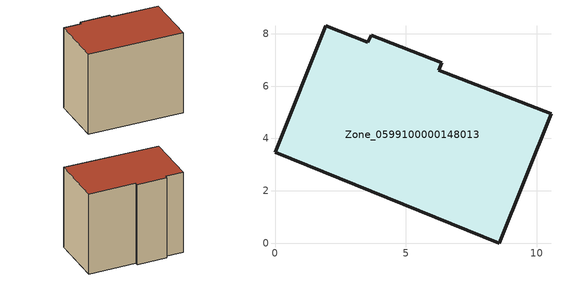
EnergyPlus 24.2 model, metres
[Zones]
Zone_0599100000148013
 floor ground (C_G): 1.93,8.3 3.55,7.67 3.67,7.93 6.37,6.88 6.25,6.61 10.55,4.94 8.58,0 0,3.46 z0.42
 wall outside (C_F): 6.37,6.88 3.67,7.93 3.55,7.67 1.93,8.3 0,3.46 8.58,0 10.55,4.94 6.25,6.61 6.37,6.88 z0.42:8.55
 roof outside (C_R): 6.25,6.61 6.37,6.88 3.67,7.93 3.55,7.67 1.93,8.3 0,3.46 8.58,0 10.55,4.94 z8.55
[BUILDING]
Pand.0599100000148013: North Axis=0; Terrain=City; Loads Convergence Tolerance Value=0.04; Temperature Convergence Tolerance Value=0.4; Solar Distribution=FullExterior; Maximum Number of Warmup Days=25; Minimum Number of Warmup Days=1
[Site:Location]
Rotterdam.The.Hague.AP_ZH_NLD Design_Conditions: Latitude=51.96; Longitude=4.45; Time Zone=1; Elevation=-4.5
[SITE:GROUNDTEMPERATURE:BUILDINGSURFACE]
18, 18, 18, 18, 18, 18, 18, 18, 18, 18, 18, 18
[MATERIAL] Thermal Absorptance=0.9; Solar Absorptance=0.7; Visible Absorptance=0.7
Name | Roughness | Thickness | Conductivity | Density | Specific Heat
G.TC.1965-1974 | MediumSmooth | 0.15 | 0.882353 | 540 | 1210
F.TC.1965-1974 | Rough | 0.3 | 0.697674 | 1920 | 840
R.TC.1965-1974 | MediumRough | 0.2 | 0.232558 | 1500 | 1000
[CONSTRUCTION]
C_G: G.TC.1965-1974
C_F: F.TC.1965-1974
C_R: R.TC.1965-1974
[ZONE]
Zone_0599100000148013: Type=1; Multiplier=1; Ceiling Height=Autocalculate; Volume=Autocalculate; Floor Area=autocalculate; Part of Total Floor Area=Yes
[ZONEINFILTRATION:DESIGNFLOWRATE]
Infil_Zone_0599100000148013: Zone or ZoneList or Space or SpaceList=Zone_0599100000148013; Schedule=AlwaysOn; Design Flow Rate Calculation Method=Flow/Area; Flow Rate per Floor Area=0.003; Constant Term Coefficient=1; Temperature Term Coefficient=0; Velocity Term Coefficient=0; Velocity Squared Term Coefficient=0
[HVACTEMPLATE:ZONE:IDEALLOADSAIRSYSTEM]
Zone_0599100000148013: Maximum Heating Supply Air Temperature=50; Minimum Cooling Supply Air Temperature=13; Maximum Heating Supply Air Humidity Ratio=0.0156; Minimum Cooling Supply Air Humidity Ratio=0.0077; Heating Limit=NoLimit; Cooling Limit=NoLimit; Dehumidification Control Type=ConstantSensibleHeatRatio; Cooling Sensible Heat Ratio=0.7; Dehumidification Setpoint=60; Humidification Control Type=None; Humidification Setpoint=30; Outdoor Air Method=None; Outdoor Air Flow Rate per Person=0.00944; Outdoor Air Flow Rate per Zone Floor Area=0; Outdoor Air Flow Rate per Zone=0; Demand Controlled Ventilation Type=None; Outdoor Air Economizer Type=NoEconomizer; Heat Recovery Type=None; Sensible Heat Recovery Effectiveness=0.7; Latent Heat Recovery Effectiveness=0.65
[ZONECONTROL:THERMOSTAT]
ThermostatControl_Zone_0599100000148013: Zone or ZoneList=Zone_0599100000148013; Control Type Schedule=DualSetpointControlType; Control 1=Thermostat_Zone_0599100000148013; Temperature Difference Between Cutout And Setpoint=0
[THERMOSTATSETPOINT:DUALSETPOINT]
Thermostat_Zone_0599100000148013: Heating Setpoint Temperature Schedule=HeatingSetpoint_Zone_0599100000148013; Cooling Setpoint Temperature Schedule=CoolingSetpoint_Zone_0599100000148013
[SCHEDULE:COMPACT]
HeatingSetpoint_Zone_0599100000148013: Through: 12/31, For: AllDays, Until: 24:00, 21
CoolingSetpoint_Zone_0599100000148013: Through: 12/31, For: AllDays, Until: 24:00, 24
DualSetpointControlType: Through: 12/31, For: AllDays, Until: 24:00, 4
AlwaysOn: Through: 12/31, For: AllDays, Until: 24:00, 1
